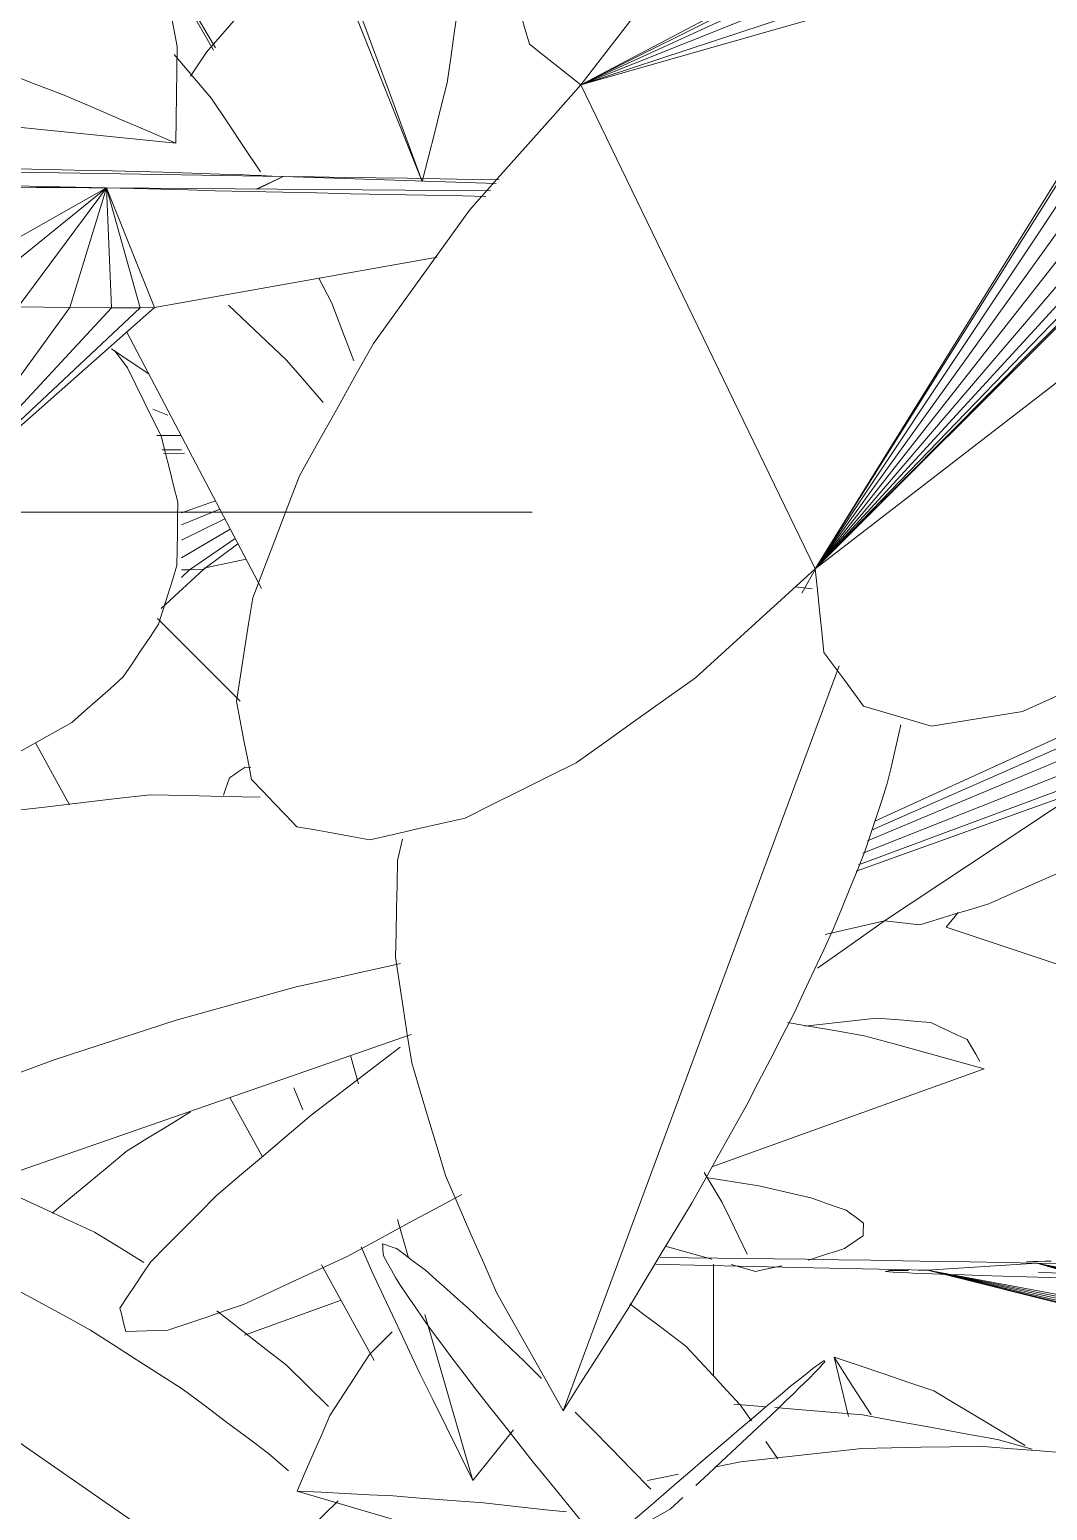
# Model space of a CAD drawing. Header units: metres. Extents: x 10.2 to 20.8, y -0.2 to 6.6.
# Drawn here: x 14.6651 to 14.7021, y 2.5637 to 2.6175 of the extents above; entities that cross this region are included whole.
import ezdxf

# ---------------------------------------------------------------- set-up
doc = ezdxf.new("R2010")
doc.units = ezdxf.units.M
doc.linetypes.add('_Pontos', pattern=[0.002, 0, -0.002])
for name, color, linetype, lineweight in [('Importações nas famílias', 250, 'Continuous', 5), ('Níveis', 10, 'Continuous', 9), ('Quadro estrutural', 7, 'Continuous', 5), ('Vegetação', 7, 'Continuous', 5)]:
    doc.layers.add(name, color=color, linetype=linetype, lineweight=lineweight)

# ---------------------------------------------------------------- blocks, each defined once
blk = doc.blocks.new('Tram - Tram-3151187-Corte 3')
at = {"layer": 'Quadro estrutural', "lineweight": 20}
blk.add_line((14.69, 2.568617), (14.69, 2.572671), dxfattribs=at)
blk = doc.blocks.new('Planta_pergolado_12200 - plantas pergolado_skp_Component_12-V3537-Corte 3')
at = {"layer": 'Importações nas famílias'}
blk.add_line((14.693202, 2.597057), (14.693701, 2.597942), dxfattribs=at)
blk = doc.blocks.new('Planta_pergolado_12200 - plantas pergolado_skp_Component_16-V3540-Corte 3')
blk.add_blockref('Planta_pergolado_12200 - plantas pergolado_skp_Component_12-V3537-Corte 3', (0, 0))
blk = doc.blocks.new('Planta_pergolado_12200 - plantas pergolado_skp_Component_12-V3556-Corte 3')
at = {"layer": 'Importações nas famílias'}
for p, q in [((14.694379, 2.569284), (14.694903, 2.567132)), ((14.696909, 2.558892), (14.699367, 2.548801))]:
    blk.add_line(p, q, dxfattribs=at)
at = {"layer": 'Importações nas famílias', "flags": 128}
for points in [[(14.698001, 2.568063), (14.697096, 2.568368), (14.69619, 2.568674), (14.695284, 2.568979), (14.694379, 2.569284)], [(14.694379, 2.569284), (14.695053, 2.568236), (14.695727, 2.567187)], [(14.701319, 2.566076), (14.70049, 2.566573), (14.69966, 2.56707), (14.698831, 2.567566), (14.698001, 2.568063)], [(14.700612, 2.558572), (14.701155, 2.557473), (14.701699, 2.556374)], [(14.708712, 2.556073), (14.708218, 2.557057), (14.707725, 2.558042)], [(14.701699, 2.556374), (14.702167, 2.555267), (14.702636, 2.554161), (14.703104, 2.553055), (14.703573, 2.551948)], [(14.709421, 2.553862), (14.709066, 2.554968), (14.708712, 2.556073)], [(14.703573, 2.551948), (14.703962, 2.550847), (14.70435, 2.549746)]]:
    blk.add_lwpolyline(points, dxfattribs=at)
blk = doc.blocks.new('Planta_pergolado_12200 - plantas pergolado_skp_Component_16-V3560-Corte 3')
blk.add_blockref('Planta_pergolado_12200 - plantas pergolado_skp_Component_12-V3556-Corte 3', (0, 0))
blk = doc.blocks.new('Planta_pergolado_12200 - plantas pergolado_skp_-V3568-Corte 3')
for name in ['Planta_pergolado_12200 - plantas pergolado_skp_Component_16-V3540-Corte 3', 'Planta_pergolado_12200 - plantas pergolado_skp_Component_16-V3560-Corte 3']:
    blk.add_blockref(name, (0, 0))
blk = doc.blocks.new('Planta_pergolado_12200 - plantas pergolado_skp_-V3569-Corte 3')
blk.add_blockref('Planta_pergolado_12200 - plantas pergolado_skp_-V3568-Corte 3', (0, 0))
blk = doc.blocks.new('Planta_pergolado_12200 - plantas pergolado_skp_-V3936-Corte 3')
blk.add_blockref('Planta_pergolado_12200 - plantas pergolado_skp_-V3569-Corte 3', (0, 0))
blk = doc.blocks.new('Planta_pergolado_12200 - plantas pergolado_skp_Component_12-V4374-Corte 3')
at = {"layer": 'Importações nas famílias'}
for p, q in [((14.68993, 2.576203), (14.699836, 2.57977)), ((14.672948, 2.570088), (14.67646, 2.571352))]:
    blk.add_line(p, q, dxfattribs=at)
at = {"layer": 'Importações nas famílias', "flags": 128}
for points in [[(14.695916, 2.581612), (14.695266, 2.581539), (14.694616, 2.581465), (14.693966, 2.581392), (14.693316, 2.581318)], [(14.697897, 2.581448), (14.697402, 2.581489), (14.696907, 2.58153), (14.696411, 2.581571), (14.695916, 2.581612)], [(14.692685, 2.581453), (14.693307, 2.581345), (14.694388, 2.581156), (14.695469, 2.580968)], [(14.699214, 2.580829), (14.698885, 2.580983), (14.698556, 2.581138), (14.698227, 2.581293), (14.697897, 2.581448)], [(14.695469, 2.580968), (14.696561, 2.580669), (14.697653, 2.580369), (14.698744, 2.580069), (14.699836, 2.57977)], [(14.69968, 2.580035), (14.699525, 2.580299), (14.69937, 2.580564), (14.699214, 2.580829)], [(14.668651, 2.576763), (14.669431, 2.577243), (14.670212, 2.577723), (14.670992, 2.578203)], [(14.665956, 2.574516), (14.666564, 2.575023), (14.667259, 2.575603), (14.667955, 2.576183), (14.668651, 2.576763)]]:
    blk.add_lwpolyline(points, dxfattribs=at)
blk = doc.blocks.new('Planta_pergolado_12200 - plantas pergolado_skp_Component_12-V4375-Corte 3')
at = {"layer": 'Importações nas famílias'}
for p, q in [((14.6919, 2.567476), (14.690729, 2.567573)), ((14.701574, 2.565941), (14.700318, 2.566286)), ((14.690031, 2.565288), (14.690977, 2.565476)), ((14.687598, 2.564805), (14.688724, 2.565029))]:
    blk.add_line(p, q, dxfattribs=at)
at = {"layer": 'Importações nas famílias', "flags": 128}
for points in [[(14.69541, 2.567183), (14.69424, 2.567281), (14.69307, 2.567378), (14.692219, 2.567449)], [(14.700318, 2.566286), (14.699091, 2.566511), (14.697864, 2.566735), (14.696637, 2.566959), (14.69541, 2.567183)], [(14.690977, 2.565476), (14.692081, 2.565599), (14.693184, 2.565722), (14.694288, 2.565845), (14.695392, 2.565968)], [(14.695392, 2.565968), (14.696461, 2.565988), (14.69753, 2.566009), (14.698599, 2.566029), (14.699668, 2.56605)], [(14.699668, 2.56605), (14.700691, 2.565968), (14.701713, 2.565886), (14.702735, 2.565804), (14.703758, 2.565723)], [(14.676358, 2.564064), (14.675837, 2.563554), (14.675316, 2.563043), (14.674795, 2.562533), (14.674274, 2.562023)]]:
    blk.add_lwpolyline(points, dxfattribs=at)
blk = doc.blocks.new('Planta_pergolado_12200 - plantas pergolado_skp_Component_16-V4380-Corte 3')
for name in ['Planta_pergolado_12200 - plantas pergolado_skp_Component_12-V4374-Corte 3', 'Planta_pergolado_12200 - plantas pergolado_skp_Component_12-V4375-Corte 3']:
    blk.add_blockref(name, (0, 0))
blk = doc.blocks.new('Planta_pergolado_12200 - plantas pergolado_skp_Component_12-V4399-Corte 3')
at = {"layer": 'Importações nas famílias'}
for p, q in [((14.672969, 2.590735), (14.673175, 2.590719)), ((14.677093, 2.57922), (14.676797, 2.580245)), ((14.675069, 2.578277), (14.674744, 2.579071)), ((14.678916, 2.57289), (14.678512, 2.574294)), ((14.67757, 2.572434), (14.677188, 2.5733)), ((14.681247, 2.564799), (14.679508, 2.570837))]:
    blk.add_line(p, q, dxfattribs=at)
at = {"layer": 'Importações nas famílias', "flags": 128}
for points in [[(14.67241, 2.590346), (14.672549, 2.590444), (14.672689, 2.590541), (14.672829, 2.590638), (14.672969, 2.590735)], [(14.672193, 2.589718), (14.672265, 2.589927), (14.672337, 2.590137), (14.67241, 2.590346)], [(14.679311, 2.568721), (14.678876, 2.569649), (14.678441, 2.570578), (14.678005, 2.571506), (14.67757, 2.572434)], [(14.681247, 2.564799), (14.680763, 2.56578), (14.680279, 2.56676), (14.679795, 2.567741), (14.679311, 2.568721)], [(14.682724, 2.566641), (14.681985, 2.56572), (14.681247, 2.564799)]]:
    blk.add_lwpolyline(points, dxfattribs=at)
blk = doc.blocks.new('Planta_pergolado_12200 - plantas pergolado_skp_Component_12-V4171-Corte 3')
at = {"layer": 'Importações nas famílias'}
for p, q in [((14.539377, 2.427314), (14.539821, 2.42785)), ((14.581769, 2.413216), (14.539377, 2.427314))]:
    blk.add_line(p, q, dxfattribs=at)
blk = doc.blocks.new('Planta_pergolado_12200 - plantas pergolado_skp_Component_12-V4401-Corte 3')
at = {"layer": 'Importações nas famílias'}
for p, q in [((14.683739, 2.568511), (14.683122, 2.569125)), ((14.685588, 2.56667), (14.684971, 2.567284)), ((14.688887, 2.564186), (14.688424, 2.563757)), ((14.685966, 2.562384), (14.688424, 2.563757))]:
    blk.add_line(p, q, dxfattribs=at)
at = {"layer": 'Importações nas famílias', "flags": 128}
for points in [[(14.678475, 2.573232), (14.678348, 2.573276), (14.67822, 2.57332), (14.678092, 2.573364), (14.677965, 2.573408)], [(14.677965, 2.573408), (14.677974, 2.573298), (14.677984, 2.573188), (14.677994, 2.573078), (14.678004, 2.572968)], [(14.678004, 2.572968), (14.67815, 2.572707), (14.678297, 2.572446), (14.678444, 2.572185), (14.678591, 2.571924)], [(14.679524, 2.572445), (14.679262, 2.572642), (14.679, 2.572839), (14.678737, 2.573035), (14.678475, 2.573232)], [(14.681085, 2.571065), (14.680694, 2.57141), (14.680304, 2.571755), (14.679914, 2.5721), (14.679524, 2.572445)], [(14.678591, 2.571924), (14.678872, 2.571518), (14.679152, 2.571111), (14.679433, 2.570705), (14.679713, 2.570299)], [(14.683122, 2.569125), (14.682613, 2.56961), (14.682103, 2.570095), (14.681594, 2.57058), (14.681085, 2.571065)], [(14.679713, 2.570299), (14.680121, 2.569757), (14.680528, 2.569215), (14.680936, 2.568673), (14.681344, 2.568131)], [(14.692799, 2.568226), (14.693, 2.568386), (14.6932, 2.568547), (14.6934, 2.568708), (14.693601, 2.568869)], [(14.69367, 2.568712), (14.693481, 2.568525), (14.693291, 2.568338), (14.693102, 2.568152), (14.692913, 2.567965)], [(14.693601, 2.568869), (14.693704, 2.568944), (14.693808, 2.569018), (14.693911, 2.569092), (14.694015, 2.569166)], [(14.694038, 2.569114), (14.693946, 2.569013), (14.693854, 2.568913), (14.693762, 2.568812), (14.69367, 2.568712)], [(14.694015, 2.569166), (14.694021, 2.569153), (14.694027, 2.56914), (14.694032, 2.569127), (14.694038, 2.569114)], [(14.681344, 2.568131), (14.681869, 2.567466), (14.682394, 2.566802), (14.682919, 2.566137), (14.683445, 2.565472)], [(14.69162, 2.567242), (14.691915, 2.567488), (14.69221, 2.567734), (14.692505, 2.56798), (14.692799, 2.568226)], [(14.692913, 2.567965), (14.69263, 2.567694), (14.692346, 2.567423), (14.692062, 2.567153), (14.691778, 2.566882)], [(14.690076, 2.565931), (14.690462, 2.566259), (14.690848, 2.566586), (14.691234, 2.566914), (14.69162, 2.567242)], [(14.687715, 2.564485), (14.687006, 2.565214), (14.686297, 2.565942), (14.685588, 2.56667)], [(14.691778, 2.566882), (14.691403, 2.56653), (14.691027, 2.566178), (14.690652, 2.565826), (14.690276, 2.565474)], [(14.683445, 2.565472), (14.684075, 2.5647), (14.684706, 2.563928), (14.685336, 2.563156), (14.685966, 2.562384)], [(14.688185, 2.564305), (14.688658, 2.564711), (14.68913, 2.565118), (14.689603, 2.565524), (14.690076, 2.565931)], [(14.690276, 2.565474), (14.689813, 2.565045), (14.68935, 2.564616)], [(14.685966, 2.562384), (14.686521, 2.562864), (14.687076, 2.563344), (14.68763, 2.563825), (14.688185, 2.564305)]]:
    blk.add_lwpolyline(points, dxfattribs=at)
blk = doc.blocks.new('Planta_pergolado_12200 - plantas pergolado_skp_Component_17-V4403-Corte 3')
at = {"layer": 'Importações nas famílias'}
for p, q in [((14.696215, 2.585141), (14.723453, 2.603246)), ((14.695855, 2.588769), (14.714041, 2.597082)), ((14.695735, 2.588445), (14.711839, 2.595537)), ((14.70915, 2.593739), (14.695589, 2.588049)), ((14.706572, 2.592025), (14.695426, 2.587611)), ((14.704387, 2.590572), (14.695266, 2.587177)), ((14.703375, 2.5899), (14.695183, 2.586953)), ((14.696215, 2.585141), (14.694056, 2.58465))]:
    blk.add_line(p, q, dxfattribs=at)
at = {"layer": 'Importações nas famílias', "flags": 128}
for points in [[(14.703587, 2.587356), (14.702692, 2.586957), (14.701796, 2.586559), (14.7009, 2.58616), (14.700004, 2.585761)], [(14.700004, 2.585761), (14.699376, 2.585572), (14.698747, 2.585383), (14.698119, 2.585194), (14.69749, 2.585005)], [(14.696215, 2.585141), (14.694994, 2.584284), (14.693773, 2.583427), (14.693771, 2.583426)], [(14.69749, 2.585005), (14.697171, 2.585039), (14.696853, 2.585073), (14.696534, 2.585107), (14.696215, 2.585141)], [(14.675369, 2.57808), (14.67645, 2.578905), (14.67753, 2.57973), (14.67861, 2.580555)], [(14.671906, 2.575134), (14.672772, 2.575871), (14.673637, 2.576607), (14.674503, 2.577344), (14.675369, 2.57808)], [(14.669536, 2.572742), (14.670128, 2.57334), (14.670721, 2.573938), (14.671313, 2.574536), (14.671906, 2.575134)], [(14.680852, 2.575203), (14.680086, 2.574788), (14.678952, 2.574175), (14.677817, 2.573561), (14.676683, 2.572947)], [(14.668421, 2.571067), (14.668699, 2.571485), (14.668978, 2.571904), (14.669257, 2.572323), (14.669536, 2.572742)], [(14.676683, 2.572947), (14.675741, 2.572509), (14.674798, 2.572071), (14.673856, 2.571634), (14.672914, 2.571196)], [(14.668637, 2.570222), (14.668583, 2.570433), (14.668529, 2.570644), (14.668475, 2.570855), (14.668421, 2.571067)], [(14.672914, 2.571196), (14.672227, 2.570963), (14.671541, 2.570731), (14.670855, 2.570498), (14.670169, 2.570266)], [(14.670169, 2.570266), (14.669786, 2.570255), (14.669403, 2.570244), (14.66902, 2.570233), (14.668637, 2.570222)]]:
    blk.add_lwpolyline(points, dxfattribs=at)
blk = doc.blocks.new('Planta_pergolado_12200 - plantas pergolado_skp_Component_16-V4404-Corte 3')
for name, p in [('Planta_pergolado_12200 - plantas pergolado_skp_Component_17-V4403-Corte 3', (0, 0)), ('Planta_pergolado_12200 - plantas pergolado_skp_Component_12-V4399-Corte 3', (0, 0)), ('Planta_pergolado_12200 - plantas pergolado_skp_Component_12-V4171-Corte 3', (0.159072, 0.157596)), ('Planta_pergolado_12200 - plantas pergolado_skp_Component_12-V4401-Corte 3', (0, 0))]:
    blk.add_blockref(name, p)
blk = doc.blocks.new('Planta_pergolado_12200 - plantas pergolado_skp_-V4413-Corte 3')
for name in ['Planta_pergolado_12200 - plantas pergolado_skp_Component_16-V4380-Corte 3', 'Planta_pergolado_12200 - plantas pergolado_skp_Component_16-V4404-Corte 3']:
    blk.add_blockref(name, (0, 0))
blk = doc.blocks.new('Planta_pergolado_12200 - plantas pergolado_skp_-V4414-Corte 3')
blk.add_blockref('Planta_pergolado_12200 - plantas pergolado_skp_-V4413-Corte 3', (0, 0))
blk = doc.blocks.new('Planta_pergolado_12200 - plantas pergolado_skp_-V4514-Corte 3')
blk.add_blockref('Planta_pergolado_12200 - plantas pergolado_skp_-V4414-Corte 3', (0, 0))
blk = doc.blocks.new('Planta_pergolado_12200 - plantas pergolado_skp_Component_12-V4648-Corte 3')
at = {"layer": 'Importações nas famílias'}
for p, q in [((14.688238, 2.57332), (14.689933, 2.572847)), ((14.690637, 2.57265), (14.69152, 2.572404))]:
    blk.add_line(p, q, dxfattribs=at)
at = {"layer": 'Importações nas famílias', "flags": 128}
for points in [[(14.689658, 2.575998), (14.689982, 2.575455), (14.690305, 2.574913)], [(14.691645, 2.575509), (14.691031, 2.575609), (14.690417, 2.575709), (14.689803, 2.575809)], [(14.693534, 2.575078), (14.693062, 2.575186), (14.692589, 2.575294), (14.692117, 2.575401), (14.691645, 2.575509)], [(14.690305, 2.574913), (14.690609, 2.574285), (14.690913, 2.573658), (14.691216, 2.573031)], [(14.694812, 2.574625), (14.694493, 2.574738), (14.694173, 2.574851), (14.693853, 2.574965), (14.693534, 2.575078)], [(14.695449, 2.57416), (14.69529, 2.574276), (14.695131, 2.574392), (14.694971, 2.574508), (14.694812, 2.574625)], [(14.695431, 2.573695), (14.695435, 2.573811), (14.69544, 2.573927), (14.695445, 2.574043), (14.695449, 2.57416)], [(14.694757, 2.57324), (14.694925, 2.573353), (14.695094, 2.573467), (14.695262, 2.573581), (14.695431, 2.573695)], [(14.693443, 2.572806), (14.693771, 2.572914), (14.6941, 2.573023), (14.694428, 2.573131), (14.694757, 2.57324)], [(14.69152, 2.572404), (14.692001, 2.572504), (14.692481, 2.572605)]]:
    blk.add_lwpolyline(points, dxfattribs=at)
blk = doc.blocks.new('Planta_pergolado_12200 - plantas pergolado_skp_Component_12-V4650-Corte 3')
at = {"layer": 'Importações nas famílias'}
for p, q in [((14.659328, 2.574157), (14.660251, 2.573815)), ((14.655981, 2.572271), (14.657049, 2.57153)), ((14.659308, 2.569965), (14.6734, 2.560198)), ((14.673823, 2.565786), (14.67455, 2.565153)), ((14.674329, 2.559554), (14.685465, 2.551836))]:
    blk.add_line(p, q, dxfattribs=at)
at = {"layer": 'Importações nas famílias', "flags": 128}
for points in [[(14.667494, 2.573833), (14.666558, 2.574264), (14.665622, 2.574695), (14.664697, 2.575121)], [(14.660251, 2.573815), (14.661153, 2.573404), (14.662056, 2.572993), (14.662958, 2.572582), (14.663861, 2.572172)], [(14.669296, 2.57273), (14.668395, 2.573282), (14.667494, 2.573833)], [(14.663861, 2.572172), (14.664734, 2.571697), (14.665606, 2.571222), (14.666479, 2.570747), (14.667352, 2.570271)], [(14.674474, 2.568996), (14.67363, 2.569654), (14.672786, 2.570312), (14.671949, 2.570964)], [(14.667352, 2.570271), (14.668185, 2.569737), (14.669019, 2.569203), (14.669852, 2.568669), (14.670685, 2.568135)], [(14.676009, 2.567496), (14.675241, 2.568246), (14.674474, 2.568996)], [(14.670685, 2.568135), (14.67147, 2.567548), (14.672254, 2.566961), (14.673039, 2.566374), (14.673823, 2.565786)], [(14.680555, 2.559148), (14.681143, 2.558442), (14.681732, 2.557737)], [(14.684243, 2.555537), (14.683804, 2.55645), (14.683365, 2.557362), (14.682926, 2.558275), (14.682487, 2.559187)], [(14.681732, 2.557737), (14.682241, 2.557007), (14.68275, 2.556278), (14.68326, 2.555548), (14.683769, 2.554819)], [(14.685465, 2.551836), (14.68516, 2.552761), (14.684854, 2.553687), (14.684549, 2.554612), (14.684243, 2.555537)], [(14.683769, 2.554819), (14.684193, 2.554073), (14.684617, 2.553327), (14.685041, 2.552582), (14.685465, 2.551836)]]:
    blk.add_lwpolyline(points, dxfattribs=at)
blk = doc.blocks.new('Planta_pergolado_12200 - plantas pergolado_skp_Component_12-V4652-Corte 3')
at = {"layer": 'Importações nas famílias'}
for p, q in [((14.691374, 2.566967), (14.690966, 2.567551)), ((14.692337, 2.56559), (14.691899, 2.566217)), ((14.674861, 2.564417), (14.68824, 2.560489)), ((14.693321, 2.558997), (14.696063, 2.558192))]:
    blk.add_line(p, q, dxfattribs=at)
at = {"layer": 'Importações nas famílias', "flags": 128}
for points in [[(14.688992, 2.569683), (14.688483, 2.570069), (14.687974, 2.570455), (14.687465, 2.570841), (14.686955, 2.571227)], [(14.678314, 2.570205), (14.677903, 2.569795), (14.677492, 2.569385)], [(14.677492, 2.569385), (14.677133, 2.56883), (14.676774, 2.568275), (14.676415, 2.56772), (14.676056, 2.567165)], [(14.690966, 2.567551), (14.690473, 2.568084), (14.689979, 2.568617), (14.689486, 2.56915), (14.688992, 2.569683)], [(14.676056, 2.567165), (14.675757, 2.566478), (14.675459, 2.565791), (14.67516, 2.565104), (14.674861, 2.564417)], [(14.674861, 2.564417), (14.675734, 2.564372), (14.676608, 2.564328), (14.677481, 2.564284), (14.678355, 2.56424)], [(14.678355, 2.56424), (14.679174, 2.564177), (14.679993, 2.564113), (14.680812, 2.56405), (14.681631, 2.563986)], [(14.681631, 2.563986), (14.682387, 2.563904), (14.683142, 2.563822), (14.683898, 2.56374), (14.684653, 2.563658)], [(14.687991, 2.563143), (14.688595, 2.563027), (14.689199, 2.562911), (14.689803, 2.562794)], [(14.689803, 2.562794), (14.690321, 2.562663), (14.690839, 2.562531), (14.691356, 2.562399), (14.691874, 2.562268)], [(14.691874, 2.562268), (14.6923, 2.562123), (14.692726, 2.561977), (14.693151, 2.561832), (14.693577, 2.561686)], [(14.693577, 2.561686), (14.693906, 2.561529), (14.694235, 2.561371), (14.694564, 2.561214), (14.694893, 2.561056)], [(14.694893, 2.561056), (14.695122, 2.560888), (14.69535, 2.56072), (14.695579, 2.560552), (14.695808, 2.560384)], [(14.695808, 2.560384), (14.695933, 2.560207), (14.696059, 2.56003), (14.696185, 2.559854)], [(14.696396, 2.558944), (14.696313, 2.558756), (14.696229, 2.558568), (14.696146, 2.55838), (14.696063, 2.558192)]]:
    blk.add_lwpolyline(points, dxfattribs=at)
blk = doc.blocks.new('Planta_pergolado_12200 - plantas pergolado_skp_Component_17-V4654-Corte 3')
at = {"layer": 'Importações nas famílias'}
for p, q in [((14.688775, 2.57264), (14.687894, 2.572664)), ((14.697428, 2.572445), (14.697776, 2.572449)), ((14.697776, 2.572449), (14.701747, 2.572702)), ((14.697776, 2.572449), (14.717502, 2.567617)), ((14.697776, 2.572449), (14.716883, 2.567647)), ((14.724293, 2.567452), (14.697776, 2.572449)), ((14.697776, 2.572449), (14.72216, 2.567495)), ((14.697776, 2.572449), (14.720234, 2.567539)), ((14.697776, 2.572449), (14.718645, 2.567581)), ((14.726057, 2.572311), (14.701747, 2.572702)), ((14.703379, 2.572326), (14.701747, 2.572702)), ((14.701747, 2.572702), (14.703544, 2.572323)), ((14.703219, 2.57233), (14.701747, 2.572702)), ((14.703077, 2.572333), (14.701747, 2.572702)), ((14.703007, 2.572334), (14.701747, 2.572702)), ((14.701747, 2.572702), (14.703703, 2.572319)), ((14.701803, 2.572361), (14.731801, 2.571705))]:
    blk.add_line(p, q, dxfattribs=at)
at = {"layer": 'Importações nas famílias', "flags": 128}
for points in [[(14.68806, 2.572912), (14.689099, 2.572899), (14.690137, 2.572886), (14.691176, 2.572873), (14.692214, 2.57286)], [(14.693047, 2.572543), (14.691979, 2.572568), (14.690911, 2.572592), (14.689843, 2.572616), (14.688775, 2.57264)], [(14.692214, 2.57286), (14.693381, 2.572842), (14.694548, 2.572824), (14.695715, 2.572806), (14.696882, 2.572788)], [(14.697776, 2.572449), (14.696593, 2.572472), (14.695411, 2.572496), (14.694229, 2.57252), (14.693047, 2.572543)], [(14.696247, 2.572393), (14.696282, 2.572403), (14.696316, 2.572413), (14.69635, 2.572423), (14.696384, 2.572433)], [(14.696384, 2.572433), (14.696732, 2.572437), (14.69708, 2.572441)], [(14.696882, 2.572788), (14.698098, 2.572767), (14.699314, 2.572745), (14.700531, 2.572723), (14.701747, 2.572702)], [(14.701375, 2.572751), (14.701599, 2.572758), (14.701823, 2.572764), (14.702047, 2.57277), (14.702271, 2.572777)], [(14.697374, 2.572331), (14.697092, 2.572346), (14.696811, 2.572362), (14.696529, 2.572377), (14.696247, 2.572393)], [(14.699687, 2.572252), (14.699109, 2.572272), (14.69853, 2.572292), (14.697952, 2.572311), (14.697374, 2.572331)], [(14.703029, 2.572161), (14.702194, 2.572184), (14.701358, 2.572207), (14.700523, 2.572229), (14.699687, 2.572252)]]:
    blk.add_lwpolyline(points, dxfattribs=at)
blk = doc.blocks.new('Planta_pergolado_12200 - plantas pergolado_skp_Component_16-V4655-Corte 3')
for name in ['Planta_pergolado_12200 - plantas pergolado_skp_Component_12-V4648-Corte 3', 'Planta_pergolado_12200 - plantas pergolado_skp_Component_12-V4650-Corte 3', 'Planta_pergolado_12200 - plantas pergolado_skp_Component_17-V4654-Corte 3', 'Planta_pergolado_12200 - plantas pergolado_skp_Component_12-V4652-Corte 3']:
    blk.add_blockref(name, (0, 0))
blk = doc.blocks.new('Planta_pergolado_12200 - plantas pergolado_skp_Component_12-V4657-Corte 3')
at = {"layer": 'Importações nas famílias'}
for p, q in [((14.656195, 2.612495), (14.655277, 2.614944)), ((14.658861, 2.614184), (14.658591, 2.61452)), ((14.668239, 2.605869), (14.668693, 2.605252)), ((14.664254, 2.590999), (14.660719, 2.600429))]:
    blk.add_line(p, q, dxfattribs=at)
at = {"layer": 'Importações nas famílias', "flags": 128}
for points in [[(14.658352, 2.61455), (14.659174, 2.614019), (14.659997, 2.613488), (14.660819, 2.612957), (14.661457, 2.612545)], [(14.668693, 2.605252), (14.669, 2.604634), (14.669307, 2.604016), (14.669613, 2.603398), (14.66992, 2.60278)], [(14.66992, 2.60278), (14.670071, 2.602177), (14.670223, 2.601573), (14.670374, 2.600969), (14.670525, 2.600365)], [(14.670525, 2.600365), (14.670518, 2.59979), (14.67051, 2.599214), (14.670503, 2.598639), (14.670495, 2.598063)], [(14.670495, 2.598063), (14.670329, 2.597529), (14.670162, 2.596995), (14.669996, 2.596462), (14.66983, 2.595928)], [(14.66983, 2.595928), (14.669509, 2.595448), (14.669188, 2.594969), (14.668867, 2.594489), (14.668546, 2.59401)], [(14.668546, 2.59401), (14.668077, 2.593596), (14.667609, 2.593182), (14.667141, 2.592768), (14.666672, 2.592354)], [(14.666672, 2.592354), (14.666068, 2.592015), (14.665463, 2.591676), (14.664859, 2.591337), (14.664254, 2.590999)]]:
    blk.add_lwpolyline(points, dxfattribs=at)
blk = doc.blocks.new('Planta_pergolado_12200 - plantas pergolado_skp_Component_12-V4661-Corte 3')
at = {"layer": 'Importações nas famílias'}
blk.add_line((14.673572, 2.597221), (14.668669, 2.60655), dxfattribs=at)
at = {"layer": 'Importações nas famílias', "flags": 128}
for points in [[(14.672366, 2.607524), (14.673071, 2.606859), (14.673776, 2.606195), (14.674482, 2.60553)], [(14.674482, 2.60553), (14.675147, 2.604761), (14.675812, 2.603991)]]:
    blk.add_lwpolyline(points, dxfattribs=at)
blk = doc.blocks.new('Planta_pergolado_12200 - plantas pergolado_skp_Component_17-V4662-Corte 3')
at = {"layer": 'Importações nas famílias'}
for p, q in [((14.63391, 2.612536), (14.667935, 2.611793)), ((14.67436, 2.612203), (14.637881, 2.61279)), ((14.660427, 2.60754), (14.667935, 2.611793)), ((14.66262, 2.607501), (14.667935, 2.611793)), ((14.667935, 2.611793), (14.664725, 2.607469)), ((14.667935, 2.611793), (14.666598, 2.607445)), ((14.668112, 2.607432), (14.667935, 2.611793)), ((14.669163, 2.60743), (14.667935, 2.611793)), ((14.681885, 2.611678), (14.667935, 2.611793)), ((14.667935, 2.611793), (14.669679, 2.60744)), ((14.673369, 2.611748), (14.67436, 2.612203)), ((14.67436, 2.612203), (14.673408, 2.611748)), ((14.6821, 2.611946), (14.67436, 2.612203)), ((14.669679, 2.60744), (14.679955, 2.609272)), ((14.661185, 2.599956), (14.666598, 2.607445)), ((14.661185, 2.599956), (14.669679, 2.60744)), ((14.661185, 2.599956), (14.668112, 2.607432)), ((14.661185, 2.599956), (14.669163, 2.60743)), ((14.664725, 2.607469), (14.666598, 2.607445)), ((14.666598, 2.607445), (14.668112, 2.607432)), ((14.668112, 2.607432), (14.669163, 2.60743)), ((14.669163, 2.60743), (14.669679, 2.60744))]:
    blk.add_line(p, q, dxfattribs=at)
at = {"layer": 'Importações nas famílias', "flags": 128}
for points in [[(14.661916, 2.612548), (14.663013, 2.612523), (14.66411, 2.612499), (14.665206, 2.612475), (14.666303, 2.612451)], [(14.666303, 2.612451), (14.667227, 2.612427), (14.66815, 2.612404), (14.669074, 2.61238), (14.669997, 2.612357)], [(14.669997, 2.612357), (14.670684, 2.612335), (14.671371, 2.612314), (14.672058, 2.612293), (14.672745, 2.612272)], [(14.672745, 2.612272), (14.673149, 2.612255), (14.673553, 2.612238), (14.673956, 2.61222)], [(14.665384, 2.611803), (14.6645, 2.611811), (14.663616, 2.61182), (14.662732, 2.611828), (14.661848, 2.611837)], [(14.667935, 2.611793), (14.667297, 2.611796), (14.66666, 2.611798), (14.666022, 2.6118), (14.665384, 2.611803)], [(14.671888, 2.611688), (14.6709, 2.611714), (14.669911, 2.611741), (14.668923, 2.611767), (14.667935, 2.611793)], [(14.67436, 2.612203), (14.675485, 2.612187), (14.67661, 2.612171), (14.677735, 2.612155), (14.678859, 2.612139)], [(14.678859, 2.612139), (14.680066, 2.612118), (14.681272, 2.612098), (14.682209, 2.612082)], [(14.676797, 2.611578), (14.67557, 2.611605), (14.674343, 2.611633), (14.673115, 2.611661), (14.671888, 2.611688)], [(14.681727, 2.611481), (14.680883, 2.611497), (14.679521, 2.611524), (14.678159, 2.611551), (14.676797, 2.611578)]]:
    blk.add_lwpolyline(points, dxfattribs=at)
blk = doc.blocks.new('Planta_pergolado_12200 - plantas pergolado_skp_Component_16-V4663-Corte 3')
for name in ['Planta_pergolado_12200 - plantas pergolado_skp_Component_12-V4657-Corte 3', 'Planta_pergolado_12200 - plantas pergolado_skp_Component_17-V4662-Corte 3', 'Planta_pergolado_12200 - plantas pergolado_skp_Component_12-V4661-Corte 3']:
    blk.add_blockref(name, (0, 0))
blk = doc.blocks.new('Planta_pergolado_12200 - plantas pergolado_skp_Component_12-V4686-Corte 3')
at = {"layer": 'Importações nas famílias'}
for p, q in [((14.66659, 2.589365), (14.665357, 2.591617)), ((14.673603, 2.576567), (14.672421, 2.578724)), ((14.677661, 2.56916), (14.675753, 2.572643))]:
    blk.add_line(p, q, dxfattribs=at)
at = {"layer": 'Importações nas famílias', "flags": 128}
blk.add_lwpolyline([(14.669788, 2.596137), (14.67054, 2.595387), (14.671292, 2.594637), (14.672044, 2.593887), (14.672796, 2.593136)], dxfattribs=at)
blk = doc.blocks.new('Planta_pergolado_12200 - plantas pergolado_skp_Component_17-V4687-Corte 3')
at = {"layer": 'Importações nas famílias'}
for p, q in [((14.670645, 2.602791), (14.669766, 2.602792)), ((14.669964, 2.602262), (14.670663, 2.602266)), ((14.670769, 2.602151), (14.670011, 2.602138)), ((14.670663, 2.59998), (14.671897, 2.600409)), ((14.670663, 2.599543), (14.672051, 2.600115)), ((14.672235, 2.599764), (14.670663, 2.598986)), ((14.672435, 2.599385), (14.670663, 2.598337)), ((14.67095, 2.59791), (14.672612, 2.599048)), ((14.671469, 2.597934), (14.672713, 2.598855)), ((14.671469, 2.597965), (14.673012, 2.598287)), ((14.669923, 2.596498), (14.671469, 2.597934)), ((14.670663, 2.597902), (14.67095, 2.59791)), ((14.670663, 2.597626), (14.67095, 2.59791)), ((14.67095, 2.59791), (14.671469, 2.597934))]:
    blk.add_line(p, q, dxfattribs=at)
blk = doc.blocks.new('Planta_pergolado_12200 - plantas pergolado_skp_Component_16-V4688-Corte 3')
for name in ['Planta_pergolado_12200 - plantas pergolado_skp_Component_17-V4687-Corte 3', 'Planta_pergolado_12200 - plantas pergolado_skp_Component_12-V4686-Corte 3']:
    blk.add_blockref(name, (0, 0))
blk = doc.blocks.new('Planta_pergolado_12200 - plantas pergolado_skp_-V4764-Corte 3')
for name in ['Planta_pergolado_12200 - plantas pergolado_skp_Component_16-V4663-Corte 3', 'Planta_pergolado_12200 - plantas pergolado_skp_Component_16-V4688-Corte 3', 'Planta_pergolado_12200 - plantas pergolado_skp_Component_16-V4655-Corte 3']:
    blk.add_blockref(name, (0, 0))
blk = doc.blocks.new('Planta_pergolado_12200 - plantas pergolado_skp_Component_12-V4955-Corte 3')
at = {"layer": 'Importações nas famílias'}
for p, q in [((14.662114, 2.612529), (14.659663, 2.614503)), ((14.676127, 2.607593), (14.675658, 2.608506))]:
    blk.add_line(p, q, dxfattribs=at)
at = {"layer": 'Importações nas famílias', "flags": 128}
for points in [[(14.671755, 2.615044), (14.671073, 2.615842), (14.670391, 2.616641)], [(14.673537, 2.612372), (14.672943, 2.613263), (14.672349, 2.614153), (14.671755, 2.615044)], [(14.676924, 2.605506), (14.676526, 2.606549), (14.676127, 2.607593)], [(14.668119, 2.605944), (14.668835, 2.605457), (14.669471, 2.605025)]]:
    blk.add_lwpolyline(points, dxfattribs=at)
blk = doc.blocks.new('Planta_pergolado_12200 - plantas pergolado_skp_Component_16-V4958-Corte 3')
blk.add_blockref('Planta_pergolado_12200 - plantas pergolado_skp_Component_12-V4955-Corte 3', (0, 0))
blk = doc.blocks.new('Planta_pergolado_12200 - plantas pergolado_skp_Component_12-V4961-Corte 3')
at = {"layer": 'Importações nas famílias'}
for p, q in [((14.668712, 2.622233), (14.666411, 2.626255)), ((14.66649, 2.626178), (14.66715, 2.625044)), ((14.669033, 2.621804), (14.669661, 2.620725)), ((14.671825, 2.616791), (14.669435, 2.620969))]:
    blk.add_line(p, q, dxfattribs=at)
at = {"layer": 'Importações nas famílias', "flags": 128}
for points in [[(14.66715, 2.625044), (14.667778, 2.623964), (14.668405, 2.622884)], [(14.669661, 2.620725), (14.670242, 2.619723), (14.670823, 2.618722), (14.671404, 2.61772), (14.671892, 2.616878)]]:
    blk.add_lwpolyline(points, dxfattribs=at)
blk = doc.blocks.new('Planta_pergolado_12200 - plantas pergolado_skp_Component_17-V4962-Corte 3')
at = {"layer": 'Importações nas famílias'}
for p, q in [((14.680381, 2.62646), (14.689211, 2.635929)), ((14.689283, 2.635747), (14.680397, 2.626383)), ((14.68506, 2.634343), (14.680284, 2.627828)), ((14.688041, 2.63389), (14.680435, 2.6262)), ((14.687296, 2.632726), (14.680466, 2.626053)), ((14.668235, 2.625565), (14.668562, 2.62642)), ((14.675876, 2.620863), (14.675235, 2.620943)), ((14.682817, 2.620001), (14.680805, 2.620251)), ((14.670986, 2.615853), (14.671573, 2.616726)), ((14.670164, 2.603522), (14.66962, 2.603743))]:
    blk.add_line(p, q, dxfattribs=at)
at = {"layer": 'Importações nas famílias', "flags": 128}
for points in [[(14.6682, 2.623568), (14.668212, 2.624234), (14.668224, 2.624899), (14.668235, 2.625565)], [(14.670611, 2.620843), (14.67001, 2.62101), (14.669409, 2.621177)], [(14.671573, 2.616726), (14.672488, 2.61778), (14.673404, 2.618834), (14.674319, 2.619888), (14.675235, 2.620943)], [(14.675235, 2.620943), (14.674379, 2.620834), (14.673524, 2.620726), (14.672668, 2.620617), (14.671812, 2.620509)], [(14.671812, 2.620509), (14.671211, 2.620676), (14.670663, 2.620829)]]:
    blk.add_lwpolyline(points, dxfattribs=at)
blk = doc.blocks.new('Planta_pergolado_12200 - plantas pergolado_skp_Component_16-V4963-Corte 3')
for name in ['Planta_pergolado_12200 - plantas pergolado_skp_Component_17-V4962-Corte 3', 'Planta_pergolado_12200 - plantas pergolado_skp_Component_12-V4961-Corte 3']:
    blk.add_blockref(name, (0, 0))
blk = doc.blocks.new('Planta_pergolado_12200 - plantas pergolado_skp_-V4994-Corte 3')
for name in ['Planta_pergolado_12200 - plantas pergolado_skp_Component_16-V4958-Corte 3', 'Planta_pergolado_12200 - plantas pergolado_skp_Component_16-V4963-Corte 3']:
    blk.add_blockref(name, (0, 0))
blk = doc.blocks.new('Planta_pergolado_12200 - plantas pergolado_skp_-V4995-Corte 3')
blk.add_blockref('Planta_pergolado_12200 - plantas pergolado_skp_-V4994-Corte 3', (0, 0))
blk = doc.blocks.new('Planta_pergolado_12200 - plantas pergolado_skp_Component_12-V5058-Corte 3')
at = {"layer": 'Importações nas famílias'}
blk.add_line((14.679407, 2.612021), (14.673206, 2.627549), dxfattribs=at)
at = {"layer": 'Importações nas famílias', "flags": 128}
for points in [[(14.680591, 2.626478), (14.680406, 2.627361), (14.680222, 2.628245), (14.680038, 2.629128), (14.679853, 2.630011)], [(14.673547, 2.627604), (14.673932, 2.626603), (14.674316, 2.625603), (14.674701, 2.624602), (14.675086, 2.623601)], [(14.680916, 2.622872), (14.680835, 2.623773), (14.680753, 2.624675), (14.680672, 2.625576), (14.680591, 2.626478)], [(14.675086, 2.623601), (14.675464, 2.622603), (14.675842, 2.621604), (14.676221, 2.620606), (14.676599, 2.619608)], [(14.680826, 2.619233), (14.680848, 2.620143), (14.680871, 2.621052), (14.680893, 2.621962), (14.680916, 2.622872)], [(14.676599, 2.619608), (14.676962, 2.618635), (14.677325, 2.617662), (14.677688, 2.61669), (14.67805, 2.615717)], [(14.680321, 2.615603), (14.680447, 2.616511), (14.680573, 2.617418), (14.6807, 2.618326), (14.680826, 2.619233)], [(14.67805, 2.615717), (14.67839, 2.614793), (14.678729, 2.613869), (14.679068, 2.612945), (14.679407, 2.612021)], [(14.679407, 2.612021), (14.679635, 2.612917), (14.679864, 2.613812), (14.680092, 2.614708), (14.680321, 2.615603)]]:
    blk.add_lwpolyline(points, dxfattribs=at)
blk = doc.blocks.new('Planta_pergolado_12200 - plantas pergolado_skp_Component_16-V5061-Corte 3')
blk.add_blockref('Planta_pergolado_12200 - plantas pergolado_skp_Component_12-V5058-Corte 3', (0, 0))
blk = doc.blocks.new('Planta_pergolado_12200 - plantas pergolado_skp_Component_12-V5091-Corte 3')
at = {"layer": 'Importações nas famílias'}
blk.add_line((14.639882, 2.616491), (14.670461, 2.613418), dxfattribs=at)
at = {"layer": 'Importações nas famílias', "flags": 128}
for points in [[(14.658906, 2.626346), (14.658037, 2.626165), (14.657169, 2.625984), (14.6563, 2.625802), (14.655431, 2.625621)], [(14.660476, 2.626369), (14.659691, 2.626358), (14.658906, 2.626346)], [(14.664776, 2.625756), (14.664094, 2.625915), (14.663411, 2.626074), (14.662729, 2.626233)], [(14.667033, 2.624455), (14.666469, 2.62478), (14.665905, 2.625106), (14.665341, 2.625431), (14.664776, 2.625756)], [(14.655431, 2.625621), (14.654499, 2.625274), (14.653566, 2.624927), (14.652634, 2.62458), (14.651702, 2.624233)], [(14.651702, 2.624233), (14.650728, 2.623729), (14.649754, 2.623224), (14.64878, 2.62272), (14.647806, 2.622215)], [(14.668764, 2.622518), (14.668332, 2.623002), (14.667899, 2.623487), (14.667466, 2.623971), (14.667033, 2.624455)], [(14.669928, 2.619991), (14.669637, 2.620623), (14.669346, 2.621255), (14.669055, 2.621887), (14.668764, 2.622518)], [(14.647806, 2.622215), (14.646813, 2.621565), (14.645821, 2.620914), (14.644828, 2.620264)], [(14.642532, 2.619591), (14.642971, 2.619707), (14.643409, 2.619824), (14.643848, 2.619941), (14.644286, 2.620057)], [(14.644286, 2.620057), (14.644827, 2.6201), (14.645367, 2.620143), (14.645907, 2.620185), (14.646448, 2.620228)], [(14.646448, 2.620228), (14.647084, 2.620197), (14.64772, 2.620165), (14.648356, 2.620134), (14.648992, 2.620102)], [(14.648992, 2.620102), (14.649716, 2.619997), (14.650441, 2.619892), (14.651166, 2.619786), (14.651891, 2.619681)], [(14.670498, 2.616934), (14.670356, 2.617698), (14.670213, 2.618463), (14.670071, 2.619227), (14.669928, 2.619991)], [(14.641204, 2.618835), (14.641536, 2.619024), (14.641868, 2.619213), (14.6422, 2.619402), (14.642532, 2.619591)], [(14.651891, 2.619681), (14.652696, 2.619503), (14.653501, 2.619325), (14.654306, 2.619147), (14.655112, 2.618969)], [(14.640318, 2.617798), (14.64054, 2.618057), (14.640761, 2.618317), (14.640983, 2.618576), (14.641204, 2.618835)], [(14.655112, 2.618969), (14.655989, 2.61872), (14.656866, 2.618471), (14.657743, 2.618223), (14.65862, 2.617974)], [(14.639882, 2.616491), (14.639991, 2.616818), (14.6401, 2.617145), (14.640209, 2.617471), (14.640318, 2.617798)], [(14.65862, 2.617974), (14.659559, 2.617657), (14.660498, 2.617341), (14.661436, 2.617024), (14.662375, 2.616707)], [(14.662375, 2.616707), (14.663366, 2.616326), (14.664356, 2.615945), (14.665347, 2.615564), (14.666337, 2.615183)], [(14.670461, 2.613418), (14.67047, 2.614297), (14.670479, 2.615176), (14.670489, 2.616055), (14.670498, 2.616934)], [(14.666337, 2.615183), (14.667368, 2.614742), (14.668399, 2.6143), (14.66943, 2.613859), (14.670461, 2.613418)]]:
    blk.add_lwpolyline(points, dxfattribs=at)
blk = doc.blocks.new('Planta_pergolado_12200 - plantas pergolado_skp_Component_12-V5092-Corte 3')
at = {"layer": 'Importações nas famílias'}
blk.add_line((14.639487, 2.56728), (14.679002, 2.581011), dxfattribs=at)
at = {"layer": 'Importações nas famílias', "flags": 128}
for points in [[(14.669517, 2.589731), (14.668205, 2.589577), (14.666893, 2.589423), (14.665581, 2.589269), (14.664269, 2.589115)], [(14.673522, 2.589637), (14.672187, 2.589668), (14.670852, 2.589699), (14.669517, 2.589731)], [(14.674834, 2.582743), (14.675883, 2.58298), (14.676933, 2.583218), (14.677982, 2.583455), (14.678616, 2.583598)], [(14.670472, 2.581536), (14.671562, 2.581837), (14.672653, 2.582139), (14.673743, 2.582441), (14.674834, 2.582743)], [(14.665993, 2.580082), (14.667113, 2.580446), (14.668232, 2.580809), (14.669352, 2.581172), (14.670472, 2.581536)], [(14.661448, 2.5784), (14.662584, 2.578821), (14.663721, 2.579241), (14.664857, 2.579662), (14.665993, 2.580082)]]:
    blk.add_lwpolyline(points, dxfattribs=at)
blk = doc.blocks.new('Planta_pergolado_12200 - plantas pergolado_skp_Component_12-V5093-Corte 3')
at = {"layer": 'Importações nas famílias'}
for p, q in [((14.693583, 2.59721), (14.692975, 2.59729)), ((14.684529, 2.567337), (14.694557, 2.594419)), ((14.678698, 2.588112), (14.678515, 2.58734))]:
    blk.add_line(p, q, dxfattribs=at)
at = {"layer": 'Importações nas famílias', "flags": 128}
for points in [[(14.696313, 2.590139), (14.696437, 2.590672), (14.696561, 2.591206), (14.696684, 2.591739), (14.696808, 2.592273)], [(14.695494, 2.587661), (14.695699, 2.588281), (14.695904, 2.5889), (14.696108, 2.58952), (14.696313, 2.590139)], [(14.694361, 2.584867), (14.694644, 2.585566), (14.694928, 2.586264), (14.695211, 2.586963), (14.695494, 2.587661)], [(14.678515, 2.58734), (14.678496, 2.586462), (14.678478, 2.585585), (14.678459, 2.584707), (14.678441, 2.58383)], [(14.692925, 2.581787), (14.693284, 2.582557), (14.693643, 2.583327), (14.694002, 2.584097), (14.694361, 2.584867)], [(14.678441, 2.58383), (14.678587, 2.582868), (14.678733, 2.581906), (14.67888, 2.580944), (14.679026, 2.579982)], [(14.691204, 2.578456), (14.691634, 2.579289), (14.692065, 2.580122), (14.692495, 2.580954), (14.692925, 2.581787)], [(14.679026, 2.579982), (14.679334, 2.578957), (14.679642, 2.577933), (14.67995, 2.576909), (14.680258, 2.575885)], [(14.689216, 2.574911), (14.689713, 2.575797), (14.69021, 2.576683), (14.690707, 2.57757), (14.691204, 2.578456)], [(14.680258, 2.575885), (14.68072, 2.574823), (14.681182, 2.573761), (14.681644, 2.572699), (14.682106, 2.571637)], [(14.686982, 2.571191), (14.687541, 2.572121), (14.688099, 2.573051), (14.688657, 2.573981), (14.689216, 2.574911)], [(14.682106, 2.571637), (14.682712, 2.570562), (14.683318, 2.569487), (14.683923, 2.568412), (14.684529, 2.567337)], [(14.684529, 2.567337), (14.685142, 2.5683), (14.685756, 2.569264), (14.686369, 2.570227), (14.686982, 2.571191)]]:
    blk.add_lwpolyline(points, dxfattribs=at)
blk = doc.blocks.new('Planta_pergolado_12200 - plantas pergolado_skp_Component_17-V5095-Corte 3')
at = {"layer": 'Importações nas famílias'}
for p, q in [((14.699106, 2.633649), (14.685179, 2.615536)), ((14.685179, 2.615536), (14.715823, 2.631671)), ((14.685179, 2.615536), (14.713864, 2.629886)), ((14.712034, 2.62783), (14.685179, 2.615536)), ((14.710461, 2.625644), (14.685179, 2.615536)), ((14.693691, 2.597942), (14.727196, 2.623805)), ((14.70925, 2.623477), (14.685179, 2.615536)), ((14.708791, 2.622278), (14.685179, 2.615536)), ((14.693691, 2.597942), (14.708791, 2.622278)), ((14.717702, 2.621952), (14.693691, 2.597942)), ((14.693691, 2.597942), (14.708484, 2.621476)), ((14.693691, 2.597942), (14.715742, 2.620167)), ((14.693691, 2.597942), (14.708216, 2.619778)), ((14.693691, 2.597942), (14.713785, 2.618774)), ((14.693691, 2.597942), (14.708463, 2.618499)), ((14.693691, 2.597942), (14.711964, 2.617867)), ((14.693691, 2.597942), (14.709209, 2.617725)), ((14.693691, 2.597942), (14.710403, 2.61751)), ((14.693691, 2.597942), (14.685179, 2.615536))]:
    blk.add_line(p, q, dxfattribs=at)
at = {"layer": 'Importações nas famílias', "flags": 128}
for points in [[(14.683314, 2.617011), (14.68312, 2.617667), (14.682927, 2.618324), (14.682733, 2.61898), (14.682539, 2.619637)], [(14.685179, 2.615536), (14.684713, 2.615904), (14.684247, 2.616273), (14.68378, 2.616642), (14.683314, 2.617011)], [(14.681123, 2.610977), (14.682137, 2.612117), (14.683151, 2.613256), (14.684165, 2.614396), (14.685179, 2.615536)], [(14.677633, 2.606129), (14.678506, 2.607341), (14.679378, 2.608553), (14.68025, 2.609765), (14.681123, 2.610977)], [(14.674948, 2.601324), (14.675619, 2.602525), (14.67629, 2.603727), (14.676962, 2.604928), (14.677633, 2.606129)], [(14.67325, 2.596887), (14.673674, 2.597996), (14.674099, 2.599105), (14.674523, 2.600214), (14.674948, 2.601324)], [(14.693691, 2.597942), (14.692604, 2.596952), (14.691518, 2.595962), (14.690431, 2.594973), (14.689345, 2.593983)], [(14.694011, 2.594901), (14.693931, 2.595661), (14.693851, 2.596422), (14.693771, 2.597182), (14.693691, 2.597942)], [(14.672655, 2.593121), (14.672803, 2.594063), (14.672952, 2.595004), (14.673101, 2.595945), (14.67325, 2.596887)], [(14.695451, 2.592949), (14.695091, 2.593437), (14.694731, 2.593925), (14.694371, 2.594413), (14.694011, 2.594901)], [(14.705172, 2.594534), (14.704186, 2.59409), (14.703201, 2.593646), (14.702215, 2.593202), (14.701229, 2.592759)], [(14.689345, 2.593983), (14.68826, 2.59321), (14.687175, 2.592438), (14.68609, 2.591666), (14.685005, 2.590893)], [(14.673203, 2.590284), (14.673066, 2.590993), (14.672929, 2.591703), (14.672792, 2.592412), (14.672655, 2.593121)], [(14.697913, 2.592218), (14.697298, 2.592401), (14.696682, 2.592584), (14.696067, 2.592766), (14.695451, 2.592949)], [(14.701229, 2.592759), (14.7004, 2.592624), (14.699571, 2.592488), (14.698742, 2.592353), (14.697913, 2.592218)], [(14.685005, 2.590893), (14.683995, 2.590391), (14.682986, 2.589888), (14.681976, 2.589386), (14.680967, 2.588883)], [(14.674858, 2.588568), (14.674444, 2.588997), (14.67403, 2.589426), (14.673617, 2.589855), (14.673203, 2.590284)], [(14.680967, 2.588883), (14.680101, 2.588685), (14.679236, 2.588487), (14.678371, 2.588288), (14.677506, 2.58809)], [(14.677506, 2.58809), (14.676844, 2.588209), (14.676182, 2.588329), (14.67552, 2.588448), (14.674858, 2.588568)]]:
    blk.add_lwpolyline(points, dxfattribs=at)
blk = doc.blocks.new('Planta_pergolado_12200 - plantas pergolado_skp_Component_16-V5096-Corte 3')
for name in ['Planta_pergolado_12200 - plantas pergolado_skp_Component_17-V5095-Corte 3', 'Planta_pergolado_12200 - plantas pergolado_skp_Component_12-V5091-Corte 3', 'Planta_pergolado_12200 - plantas pergolado_skp_Component_12-V5093-Corte 3', 'Planta_pergolado_12200 - plantas pergolado_skp_Component_12-V5092-Corte 3']:
    blk.add_blockref(name, (0, 0))
blk = doc.blocks.new('Planta_pergolado_12200 - plantas pergolado_skp_-V5111-Corte 3')
blk.add_blockref('Planta_pergolado_12200 - plantas pergolado_skp_Component_16-V5096-Corte 3', (0, 0))
blk = doc.blocks.new('Planta_pergolado_12200 - plantas pergolado_skp_-V5112-Corte 3')
for name in ['Planta_pergolado_12200 - plantas pergolado_skp_-V5111-Corte 3', 'Planta_pergolado_12200 - plantas pergolado_skp_Component_16-V5061-Corte 3']:
    blk.add_blockref(name, (0, 0))
blk = doc.blocks.new('Planta_pergolado_12200 - plantas pergolado_skp_-V5113-Corte 3')
for name in ['Planta_pergolado_12200 - plantas pergolado_skp_-V5112-Corte 3', 'Planta_pergolado_12200 - plantas pergolado_skp_-V4764-Corte 3', 'Planta_pergolado_12200 - plantas pergolado_skp_-V4995-Corte 3']:
    blk.add_blockref(name, (0, 0))
blk = doc.blocks.new('Planta_pergolado_12200 - Planta_pergolado_12200-V5114-Corte 3')
for name in ['Planta_pergolado_12200 - plantas pergolado_skp_-V4514-Corte 3', 'Planta_pergolado_12200 - plantas pergolado_skp_-V5113-Corte 3', 'Planta_pergolado_12200 - plantas pergolado_skp_-V3936-Corte 3']:
    blk.add_blockref(name, (0, 0))

msp = doc.modelspace()

# ---------------------------------------------------------------- linework, layer by layer
at = {"layer": 'Níveis', "color": 9, "linetype": '_Pontos'}
msp.add_line((10.183405, 2.6), (20.714463, 2.6), dxfattribs=at)

# ---------------------------------------------------------------- block references
at = {"layer": 'Quadro estrutural', "color": 250}
msp.add_blockref('Tram - Tram-3151187-Corte 3', (0, 0), dxfattribs=at)
at = {"layer": 'Vegetação', "color": 250}
msp.add_blockref('Planta_pergolado_12200 - Planta_pergolado_12200-V5114-Corte 3', (0, 0), dxfattribs=at)

doc.saveas('drawing.dxf')
